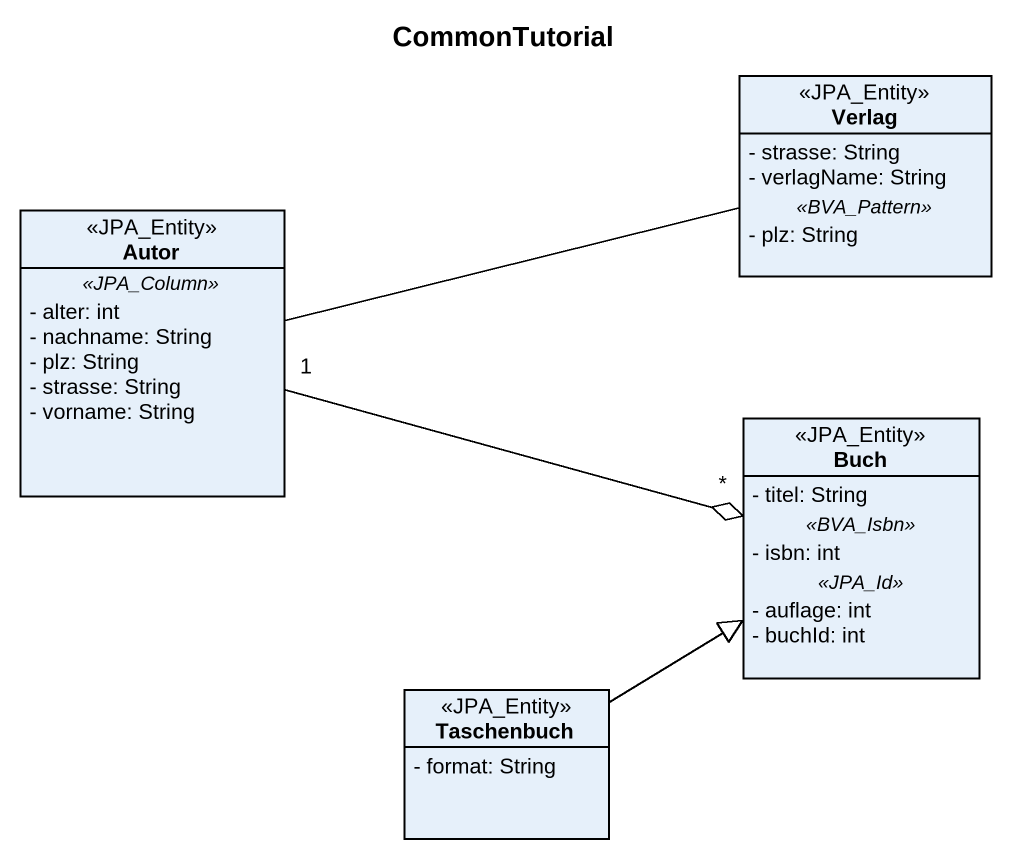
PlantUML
@startuml
title CommonTutorial
hide circle
hide empty members
skinparam classAttributeIconSize 0
class Verlag <<JPA_Entity>> {
  - strasse: String
  - verlagName: String
  .. <<BVA_Pattern>> ..
  - plz: String
}
class Autor <<JPA_Entity>> {
  .. <<JPA_Column>> ..
  - alter: int
  - nachname: String
  - plz: String
  - strasse: String
  - vorname: String
}
class Buch <<JPA_Entity>> {
  - titel: String
  .. <<BVA_Isbn>> ..
  - isbn: int
  .. <<JPA_Id>> ..
  - auflage: int
  - buchId: int
}
class Taschenbuch <<JPA_Entity>> {
  - format: String
}
Autor -right- Verlag
Autor "1" -right-o "*" Buch
Taschenbuch -up-|> Buch
@enduml
